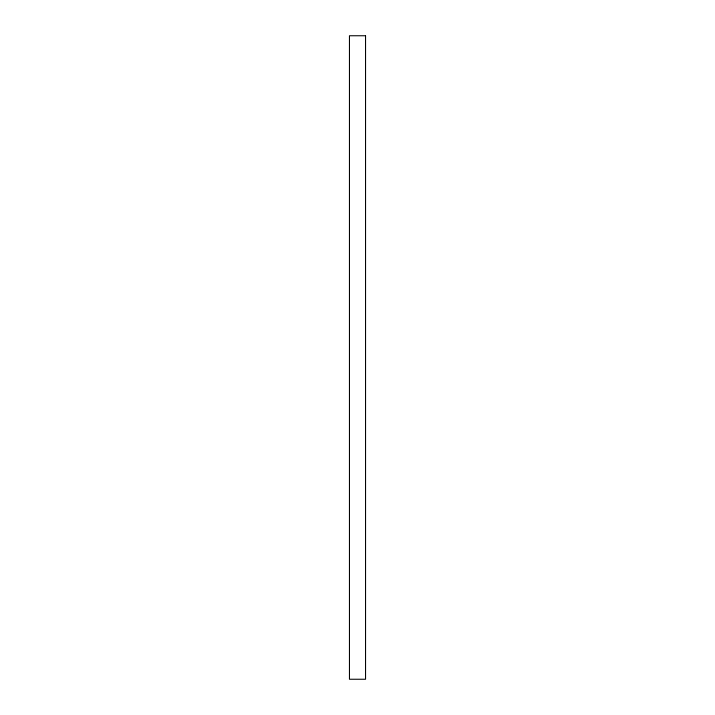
<?xml version="1.0" encoding="UTF-8"?>
<svg xmlns="http://www.w3.org/2000/svg" width="715" height="715" viewBox="0 0 715 715"><rect width="100%" height="100%" fill="white"/><g stroke="black" fill="none" stroke-linecap="round" stroke-linejoin="round"><path stroke-width="1.07" d="M365.544 35.75L349.456 35.75L349.456 679.25L365.544 679.25L365.544 35.75"/></g></svg>
